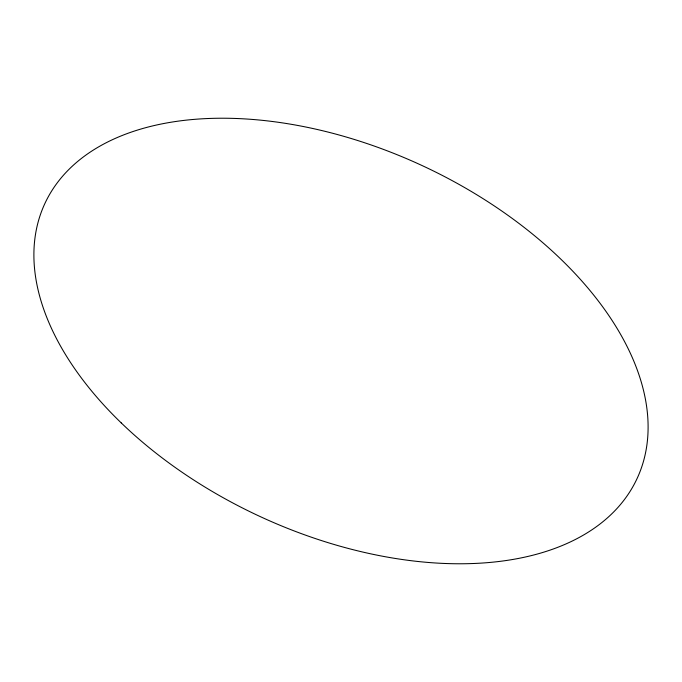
<?xml version="1.0" encoding="UTF-8"?>
<svg xmlns="http://www.w3.org/2000/svg" width="682" height="682" viewBox="0 0 682 682"><rect width="100%" height="100%" fill="white"/><g stroke="black" fill="none" stroke-linecap="round" stroke-linejoin="round"><path stroke-width="1.02" d="M121.251 422.925A326.465 193.27 24.9 0 0 636.656 479.446A326.465 193.27 24.9 0 0 265.093 120.629A326.465 193.27 24.9 0 0 121.251 422.925"/></g></svg>
